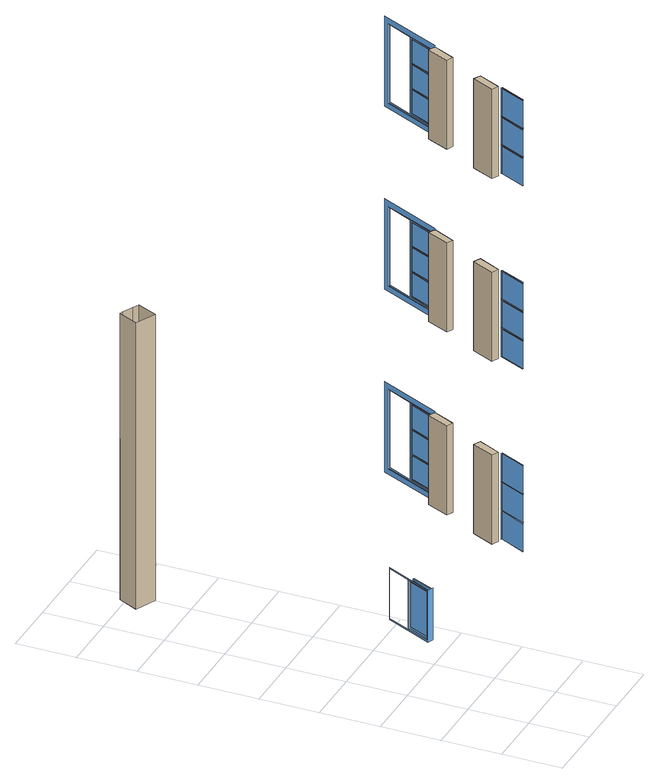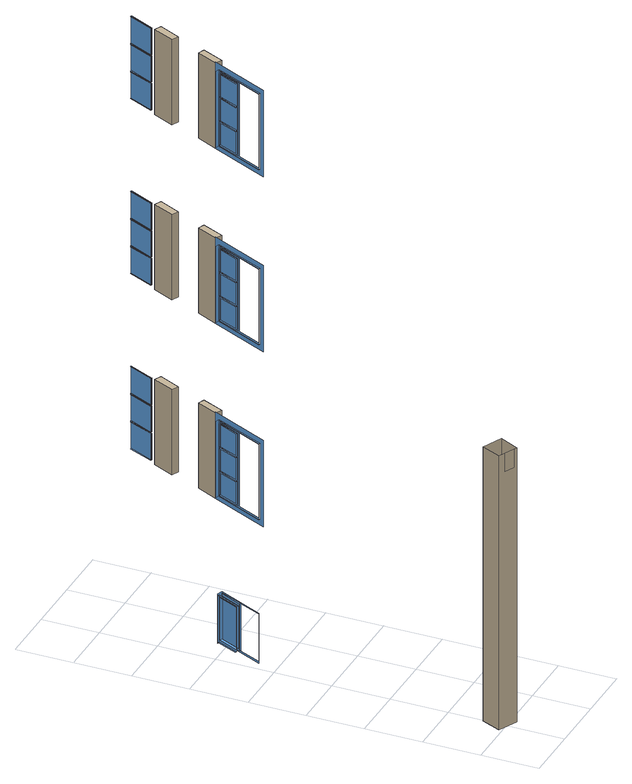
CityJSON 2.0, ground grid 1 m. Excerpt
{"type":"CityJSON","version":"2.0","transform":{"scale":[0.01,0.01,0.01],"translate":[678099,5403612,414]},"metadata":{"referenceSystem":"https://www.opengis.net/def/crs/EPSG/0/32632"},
"CityObjects":{
"building1":{"type":"Building","attributes":{"measuredHeight":18.85},"children":["building1-1","building1-2","building1-3","building1-4","building1-5","building1-6","building1-7"],"geometry":[{"type":"MultiSurface","lod":"3","boundaries":[[[0,1,2,3]],[[4,5,6,7]],[[8,9,10,11]],[[12,13,14,15]],[[16,17,18,19]],[[20,21,22,23]],[[24,25,26,27]],[[28,29,30,31]],[[32,33,34,35]],[[36,37,38,39]],[[40,41,42,43]],[[44,45,46,47]],[[48,49,50,51]],[[52,53,6,5]],[[13,54,55,14]],[[1,10,9,2]],[[18,17,30,29]],[[37,22,21,38]],[[25,34,33,26]],[[56,49,50,57]],[[58,45,46,59]],[[60,40,41,61]],[[62,10,9,63]],[[64,54,55,65]],[[66,52,53,67]],[[68,34,33,69]],[[70,22,21,71]],[[72,18,17,73]],[[74,51,48,75]],[[76,47,44,77]],[[78,42,43,79]],[[80,2,1,81]],[[82,14,13,83]],[[84,6,5,85]],[[86,26,25,87]],[[88,38,37,89]],[[90,30,29,91]],[[92,49,48,93]],[[94,45,44,95]],[[96,40,43,97]],[[11,10,1,0]],[[98,54,13,12]],[[99,52,5,4]],[[35,34,25,24]],[[23,22,37,36]],[[19,18,29,28]],[[77,44,45,58]],[[75,48,49,56]],[[79,43,40,60]],[[83,13,54,64]],[[81,1,10,62]],[[85,5,52,66]],[[89,37,22,70]],[[87,25,34,68]],[[91,29,18,72]],[[100,101,102,103]],[[104,105,106,107]],[[108,109,110,111]],[[112,102,101,113]],[[114,106,105,115]],[[116,110,109,117]],[[118,119,120,121]],[[122,123,124,125]],[[126,127,128,129]],[[130,131,132,133]],[[134,135,136,137]],[[138,139,140,141]],[[142,143,144,145]],[[146,147,148,149]],[[150,151,152,153]],[[154,124,123,155]],[[156,128,127,157]],[[158,120,119,159]],[[160,136,135,161]],[[162,140,139,163]],[[164,132,131,165]],[[166,148,147,167]],[[168,152,151,169]],[[170,144,143,171]],[[172,173,174,175]],[[176,177,178,179]],[[180,181,182,183]],[[184,185,186,187]],[[188,189,190,191],[121,192,193,118],[194,195,126,129],[196,197,122,125]],[[198,199,200,201],[133,202,203,130],[204,205,138,141],[206,207,134,137]],[[208,209,210,211],[145,212,213,142],[214,215,150,153],[216,217,146,149]],[[125,124,218,196]],[[121,120,219,192]],[[195,220,127,126]],[[129,128,221,194]],[[193,222,119,118]],[[197,223,123,122]],[[137,136,224,206]],[[133,132,225,202]],[[205,226,139,138]],[[141,140,227,204]],[[203,228,131,130]],[[207,229,135,134]],[[149,148,230,216]],[[145,144,231,212]],[[215,232,151,150]],[[153,152,233,214]],[[213,234,143,142]],[[217,235,147,146]],[[219,120,119,222]],[[220,221,128,127]],[[223,218,124,123]],[[225,132,131,228]],[[226,227,140,139]],[[229,224,136,135]],[[231,144,143,234]],[[232,233,152,151]],[[235,230,148,147]],[[236,218,124,154]],[[157,127,220,237]],[[238,219,120,158]],[[239,221,128,156]],[[159,119,222,240]],[[155,123,223,241]],[[242,224,136,160]],[[163,139,226,243]],[[244,225,132,164]],[[245,227,140,162]],[[165,131,228,246]],[[161,135,229,247]],[[248,230,148,166]],[[169,151,232,249]],[[250,231,144,170]],[[251,233,152,168]],[[171,143,234,252]],[[167,147,235,253]],[[254,255,173,172]],[[175,174,256,257]],[[258,259,183,180]],[[256,174,173,255],[180,258,259,183]],[[183,182,260,259]],[[181,180,258,261]],[[184,187,262,263],[182,181,261,260]],[[187,186,264,262]],[[263,265,185,184]],[[194,221,220,195]],[[196,218,223,197]],[[192,219,222,193]],[[204,227,226,205]],[[206,224,229,207]],[[202,225,228,203]],[[214,233,232,215]],[[216,230,235,217]],[[212,231,234,213]],[[241,223,218,236]],[[240,222,219,238]],[[237,220,221,239]],[[247,229,224,242]],[[246,228,225,244]],[[243,226,227,245]],[[253,235,230,248]],[[266,267,268,269],[270,100,103,271]],[[272,273,274,275],[276,104,107,277]],[[278,279,280,281],[282,108,111,283]],[[270,284,101,100]],[[103,102,285,271]],[[276,286,105,104]],[[107,106,287,277]],[[282,288,109,108]],[[111,110,289,283]],[[284,285,102,101],[290,291,292,293],[190,189,188,191]],[[286,287,106,105],[294,295,296,297],[200,199,198,201]],[[288,289,110,109],[298,299,300,301],[210,209,208,211]],[[254,302,303,257]],[[178,304,305,177],[172,175,257,303,306,307,302,254]]],"semantics":{"surfaces":[{"type":"Window","frameMaterialClass":"Wood","frameMaterialName":"PaintedWood","paneMaterialClass":"Glass","frameMaterialUncertainty":0.5}],"values":[0,0,0,0,0,0,0,0,0,0,0,0,0,0,0,0,0,0,0,0,0,0,0,0,0,0,0,0,0,0,0,0,0,0,0,0,0,0,0,0,0,0,0,0,0,0,0,0,0,0,0,0,0,0,0,0,0,0,0,0,0,0,0,0,0,0,0,0,0,0,0,0,0,0,0,0,0,0,0,0,0,0,0,0,0,0,0,0,0,0,0,0,0,0,0,0,0,0,0,0,0,0,0,0,0,0,0,0,0,0,0,0,0,0,0,0,0,0,0,0,0,0,0,0,0,0,0,0,0,0,0,0,0,0,0,0,0,0,0,0,0,0,0,0,0,0,0,0,0,0,0,0,0,0,0,0,0,0,0,0,0,0,0,0,0,0,0,0,0,0]}}]},
"building1-1":{"type":"BuildingInstallation","attributes":{"materialClass":"Wood","materialName":"PaintedWood","materialUncertainty":0.3,"relationToConstruction":"outside"},"parents":["building1"],"geometry":[{"type":"MultiSurface","lod":"3","boundaries":[[[308,309,310,311]],[[309,308,312,313]],[[311,310,314,315]],[[308,311,315,312]],[[315,314,313,312]],[[310,309,313,314]]]}]},
"building1-2":{"type":"BuildingInstallation","attributes":{"materialClass":"Wood","materialName":"PaintedWood","materialUncertainty":0.3,"relationToConstruction":"outside"},"parents":["building1"],"geometry":[{"type":"MultiSurface","lod":"3","boundaries":[[[316,317,318,319]],[[317,316,320,321]],[[319,318,322,323]],[[316,319,323,320]],[[323,322,321,320]],[[318,317,321,322]]]}]},
"building1-3":{"type":"BuildingInstallation","attributes":{"materialClass":"Wood","materialName":"PaintedWood","materialUncertainty":0.3,"relationToConstruction":"outside"},"parents":["building1"],"geometry":[{"type":"MultiSurface","lod":"3","boundaries":[[[324,325,326,327]],[[325,324,328,329]],[[327,326,330,331]],[[324,327,331,328]],[[331,330,329,328]],[[326,325,329,330]]]}]},
"building1-4":{"type":"BuildingInstallation","attributes":{"materialClass":"Wood","materialName":"PaintedWood","materialUncertainty":0.3,"relationToConstruction":"outside"},"parents":["building1"],"geometry":[{"type":"MultiSurface","lod":"3","boundaries":[[[332,267,333,334]],[[267,332,335,336]],[[334,333,337,338]],[[332,334,338,335]],[[338,337,336,335]],[[333,267,336,337]]]}]},
"building1-5":{"type":"BuildingInstallation","attributes":{"materialClass":"Wood","materialName":"PaintedWood","materialUncertainty":0.3,"relationToConstruction":"outside"},"parents":["building1"],"geometry":[{"type":"MultiSurface","lod":"3","boundaries":[[[339,273,340,341]],[[273,339,342,343]],[[341,340,344,345]],[[339,341,345,342]],[[345,344,343,342]],[[340,273,343,344]]]}]},
"building1-6":{"type":"BuildingInstallation","attributes":{"materialClass":"Wood","materialName":"PaintedWood","materialUncertainty":0.3,"relationToConstruction":"outside"},"parents":["building1"],"geometry":[{"type":"MultiSurface","lod":"3","boundaries":[[[346,279,347,348]],[[279,346,349,350]],[[348,347,351,352]],[[346,348,352,349]],[[352,351,350,349]],[[347,279,350,351]]]}]},
"building1-7":{"type":"BuildingInstallation","attributes":{"@cityeditor:layer":"Unclassified.LoD3","klumMaterialClass":"Conglomerate","klumMaterialIndex":"K004","relationToConstruction":"outside"},"parents":["building1"],"geometry":[{"type":"MultiSurface","lod":"3","boundaries":[[[353,354,355,356]],[[357,358,359,360]],[[361,362,363,364,353,356,359,358]],[[363,362,361,364]],[[354,357,360,355]],[[356,355,360,359]]]}]}
},
"vertices":[
[30,59,1078],[31,58,1078],[10,14,1078],[9,15,1078],[30,59,1129],[31,58,1129],[10,14,1129],[9,15,1129],[9,15,1030],[10,14,1030],[31,58,1030],[30,59,1030],[30,59,1028],[31,58,1028],[10,14,1028],[9,15,1028],[9,15,760],[10,14,760],[31,58,760],[30,59,760],[9,15,659],[10,14,659],[31,58,659],[30,59,659],[30,59,758],[31,58,758],[10,14,758],[9,15,758],[30,59,809],[31,58,809],[10,14,809],[9,15,809],[9,15,710],[10,14,710],[31,58,710],[30,59,710],[30,59,708],[31,58,708],[10,14,708],[9,15,708],[31,58,440],[10,14,440],[10,14,489],[31,58,489],[31,58,388],[31,58,339],[10,14,339],[10,14,388],[31,58,438],[31,58,390],[10,14,390],[10,14,438],[31,58,1080],[10,14,1080],[31,58,979],[10,14,979],[32,58,390],[12,14,390],[32,58,339],[12,14,339],[32,58,440],[12,14,440],[32,58,1030],[12,14,1030],[32,58,979],[12,14,979],[32,58,1080],[12,14,1080],[32,58,710],[12,14,710],[32,58,659],[12,14,659],[32,58,760],[12,14,760],[12,14,438],[32,58,438],[12,14,388],[32,58,388],[12,14,489],[32,58,489],[12,14,1078],[32,58,1078],[12,14,1028],[32,58,1028],[12,14,1129],[32,58,1129],[12,14,758],[32,58,758],[12,14,708],[32,58,708],[12,14,809],[32,58,809],[30,59,390],[30,59,438],[30,59,339],[30,59,388],[30,59,440],[30,59,489],[30,59,979],[30,59,1080],[98,205,485],[99,204,485],[99,204,346],[98,205,346],[98,205,805],[99,204,805],[99,204,666],[98,205,666],[98,205,1125],[99,204,1125],[99,204,986],[98,205,986],[105,202,346],[105,202,485],[105,202,666],[105,202,805],[105,202,986],[105,202,1125],[101,209,481],[102,208,481],[102,208,439],[101,209,439],[101,209,393],[102,208,393],[102,208,351],[101,209,351],[101,209,437],[102,208,437],[102,208,395],[101,209,395],[101,209,801],[102,208,801],[102,208,759],[101,209,759],[101,209,713],[102,208,713],[102,208,671],[101,209,671],[101,209,757],[102,208,757],[102,208,715],[101,209,715],[101,209,1121],[102,208,1121],[102,208,1079],[101,209,1079],[101,209,1033],[102,208,1033],[102,208,991],[101,209,991],[101,209,1077],[102,208,1077],[102,208,1035],[101,209,1035],[104,208,351],[104,208,393],[104,208,395],[104,208,437],[104,208,439],[104,208,481],[104,208,671],[104,208,713],[104,208,715],[104,208,757],[104,208,759],[104,208,801],[104,208,991],[104,208,1033],[104,208,1035],[104,208,1077],[104,208,1079],[104,208,1121],[102,213,172],[104,212,172],[104,212,86],[102,213,86],[110,207,83],[101,211,83],[101,211,174],[110,207,174],[105,213,90],[109,211,90],[109,211,168],[105,213,168],[109,209,86],[111,208,86],[111,208,172],[109,209,172],[119,247,349],[100,207,349],[100,207,483],[119,247,483],[118,245,439],[118,245,481],[118,245,395],[118,245,437],[118,245,351],[118,245,393],[119,247,669],[100,207,669],[100,207,803],[119,247,803],[118,245,759],[118,245,801],[118,245,715],[118,245,757],[118,245,671],[118,245,713],[119,247,989],[100,207,989],[100,207,1123],[119,247,1123],[118,245,1079],[118,245,1121],[118,245,1035],[118,245,1077],[118,245,991],[118,245,1033],[119,245,351],[119,245,439],[119,245,437],[119,245,395],[119,245,481],[119,245,393],[119,245,671],[119,245,759],[119,245,757],[119,245,715],[119,245,801],[119,245,713],[119,245,991],[119,245,1079],[119,245,1077],[119,245,1035],[119,245,1121],[119,245,1033],[121,244,351],[121,244,437],[121,244,439],[121,244,395],[121,244,481],[121,244,393],[121,244,671],[121,244,757],[121,244,759],[121,244,715],[121,244,801],[121,244,713],[121,244,991],[121,244,1077],[121,244,1079],[121,244,1035],[121,244,1121],[121,244,1033],[119,250,172],[122,249,172],[122,249,86],[119,250,86],[121,248,90],[121,248,168],[126,246,168],[126,246,90],[126,247,172],[126,247,86],[128,246,172],[128,246,86],[143,301,337],[94,196,337],[94,196,495],[143,301,495],[139,293,485],[139,293,346],[143,301,657],[94,196,657],[94,196,815],[143,301,815],[139,293,805],[139,293,666],[143,301,977],[94,196,977],[94,196,1135],[143,301,1135],[139,293,1125],[139,293,986],[140,292,485],[140,292,346],[140,292,805],[140,292,666],[140,292,1125],[140,292,986],[120,250,483],[120,250,349],[139,290,349],[139,290,483],[120,250,803],[120,250,669],[139,290,669],[139,290,803],[120,250,1123],[120,250,989],[139,290,989],[139,290,1123],[120,252,172],[120,252,86],[139,291,174],[139,291,83],[138,290,86],[138,290,172],
[32,64,333],[50,102,333],[50,102,489],[32,64,489],[20,70,333],[38,108,333],[38,108,489],[20,70,489],
[32,64,653],[50,102,653],[50,102,809],[32,64,809],[20,70,653],[38,108,653],[38,108,809],[20,70,809],
[32,64,973],[50,102,973],[50,102,1129],[32,64,1129],[20,70,973],[38,108,973],[38,108,1129],[20,70,1129],
[76,159,337],[94,196,493],[76,159,493],[65,164,337],[82,202,337],[82,202,493],[65,164,493],
[76,159,657],[94,196,813],[76,159,813],[65,164,657],[82,202,657],[82,202,813],[65,164,813],
[76,159,977],[94,196,1133],[76,159,1133],[65,164,977],[82,202,977],[82,202,1133],[65,164,1133],
[117,694,548],[102,660,548],[102,660,47],[117,694,47],[67,676,548],[83,710,548],[83,710,47],[67,676,47],[88,708,548],[88,708,514],[107,699,514],[107,699,548]
]}
